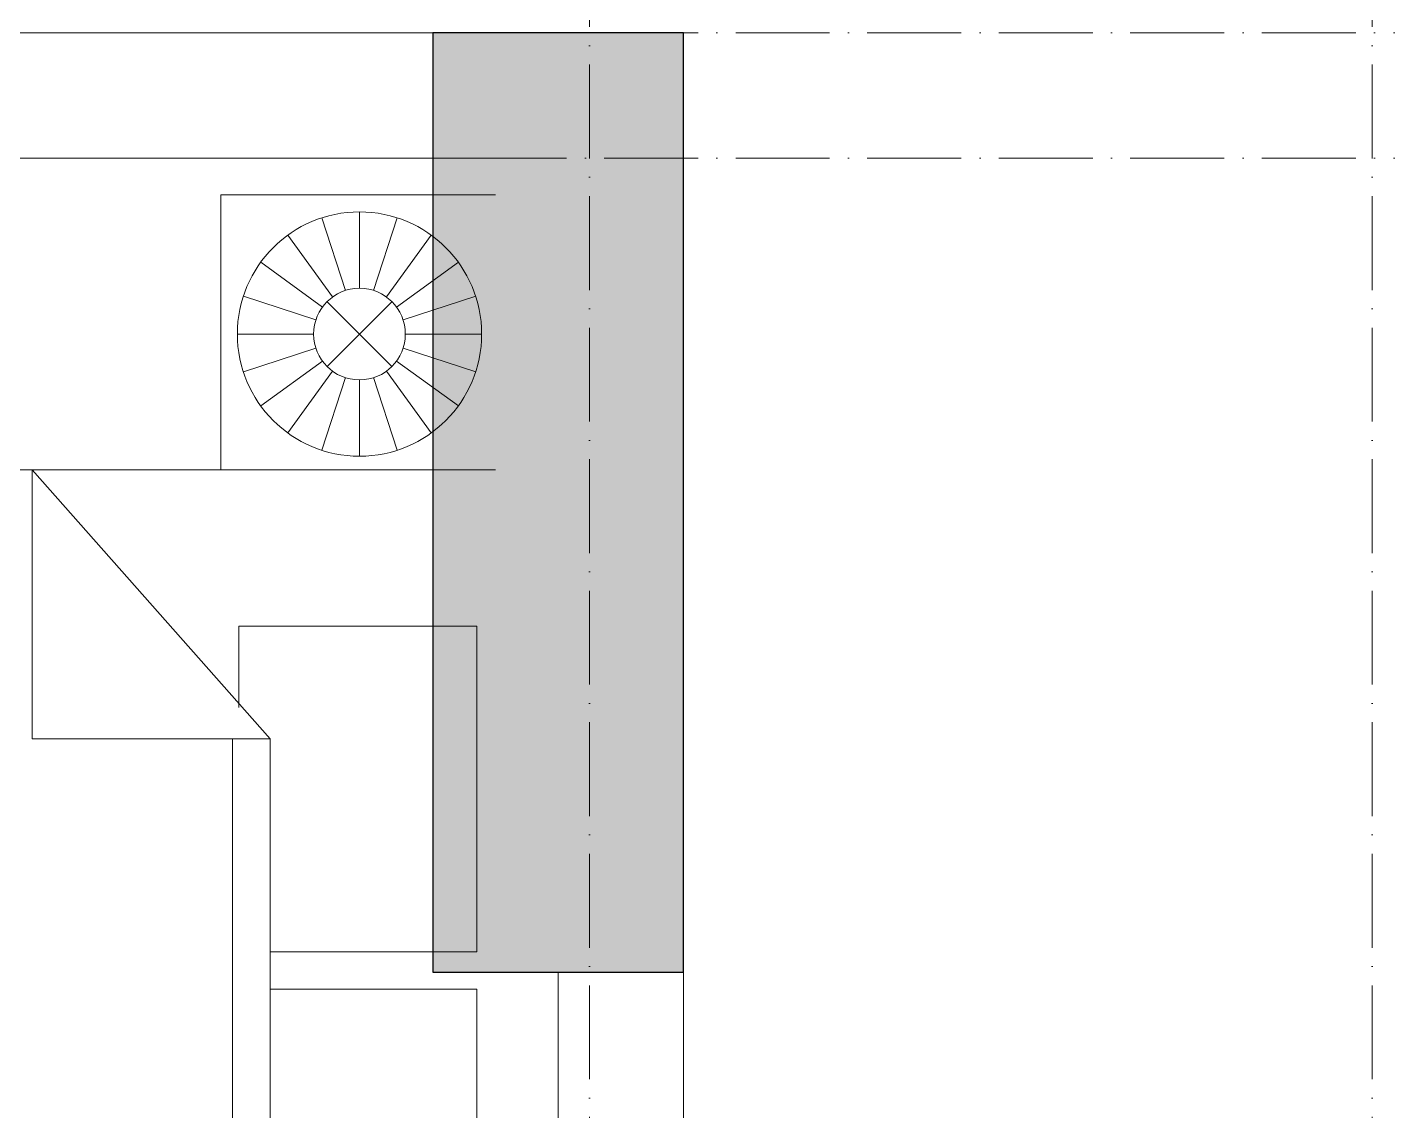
# Model space of a CAD drawing. Header units: millimetres. Extents: x -20144 to 122974, y -38328 to 48263.
# Drawn here: x 7052 to 9226, y 40878 to 42609 of the extents above; entities that cross this region are included whole.
import ezdxf

# ---------------------------------------------------------------- set-up
doc = ezdxf.new("R2010")
doc.units = ezdxf.units.MM
doc.linetypes.add('Grid Line', pattern=[4.2, 3, -0.6, 0, -0.6])
for name, color, linetype, lineweight in [('NET-CAT', 3, 'Continuous', 15), ('THIET BI', 44, 'Continuous', 5), ('TRUC', 225, 'Continuous', 5), ('X-COT HAM$0$LC.HA', 8, 'Continuous', 9)]:
    doc.layers.add(name, color=color, linetype=linetype, lineweight=lineweight)

# ---------------------------------------------------------------- blocks, each defined once
blk = doc.blocks.new('ALC1807-ASCENT PLAZA-KET CAU_rvt-1-MẶT BẰNG TẦNG 5 ĐẾN TẦNG 22')
at = {"layer": 'X-COT HAM$0$LC.HA'}
h = blk.add_hatch(color=256, dxfattribs=at)
h.dxf.hatch_style = 1
h.paths.add_polyline_path([(8100.5, 42599.9), (7700.5, 42599.9), (7700.5, 41099.9), (8100.5, 41099.9)])
at = {"ltscale": 1000, "elevation": 0}
blk.add_lwpolyline([(8100.5, 42599.9), (7700.5, 42599.9), (7700.5, 41099.9), (8100.5, 41099.9)], close=True, dxfattribs=at)
blk = doc.blocks.new('X-GIUONG1 - X-GIUONG-V48-MẶT BẰNG TẦNG 5 ĐẾN TẦNG 22')
at = {"layer": 'THIET BI'}
for p, q in [((-1239, 0), (-1239, -439)), ((-1239, -439), (-1239, 0)), ((-800, -439), (-800, 0)), ((-800, 0), (-800, -2000)), ((-800, 0), (-800, -439)), ((-800, 0), (-800, -2000)), ((800, 0), (502.5, 0)), ((800, 0), (502.5, 0)), ((1239, 0), (800, 0)), ((800, 0), (800, -439)), ((800, -2000), (800, 0)), ((1239, 0), (800, 0)), ((800, 0), (800, -439)), ((800, -2000), (800, 0)), ((1239, -439), (1239, 0)), ((1239, -439), (1239, 0)), ((-1039.2, -147.8), (-1076.9, -31.8)), ((-1016.6, -144.2), (-1016.6, -22.2)), ((-993.9, -147.8), (-956.3, -31.8)), ((-550, -30), (-550, -410)), ((-30, -30), (-550, -30)), ((-30, -360), (-30, -30)), ((30, -30), (30, -360)), ((550, -30), (30, -30)), ((550, -360), (550, -30)), ((993.9, -147.8), (956.3, -31.8)), ((1016.6, -144.2), (1016.6, -22.2)), ((1039.2, -147.8), (1076.9, -31.8)), ((-1059.6, -158.2), (-1131.2, -59.5)), ((-973.5, -158.2), (-901.9, -59.5)), ((973.5, -158.2), (901.9, -59.5)), ((1059.6, -158.2), (1131.2, -59.5)), ((-1075.8, -174.4), (-1174.4, -102.7)), ((-957.4, -174.4), (-858.7, -102.7)), ((957.4, -174.4), (858.7, -102.7)), ((1075.8, -174.4), (1174.4, -102.7)), ((-1086.1, -194.8), (-1202.1, -157.1)), ((-1068.3, -269.1), (-964.8, -165.6)), ((-1068.3, -165.6), (-964.8, -269.1)), ((-947, -194.8), (-831, -157.1)), ((947, -194.8), (831, -157.1)), ((1068.3, -269.1), (964.8, -165.6)), ((1068.3, -165.6), (964.8, -269.1)), ((1086.1, -194.8), (1202.1, -157.1)), ((-1089.7, -217.4), (-1211.7, -217.4)), ((-943.4, -217.4), (-821.4, -217.4)), ((-821.4, -217.4), (-943.4, -217.4)), ((943.4, -217.4), (821.4, -217.4)), ((821.4, -217.4), (943.4, -217.4)), ((1089.7, -217.4), (1211.7, -217.4)), ((-1086.1, -240), (-1202.1, -277.7)), ((-1075.8, -260.4), (-1174.4, -332.1)), ((-957.4, -260.4), (-858.7, -332.1)), ((-947, -240), (-831, -277.7)), ((947, -240), (831, -277.7)), ((957.4, -260.4), (858.7, -332.1)), ((1075.8, -260.4), (1174.4, -332.1)), ((1086.1, -240), (1202.1, -277.7)), ((-1059.6, -276.6), (-1131.2, -375.2)), ((-973.5, -276.6), (-901.9, -375.2)), ((973.5, -276.6), (901.9, -375.2)), ((1059.6, -276.6), (1131.2, -375.2)), ((-1039.2, -287), (-1076.9, -402.9)), ((-1016.6, -290.5), (-1016.6, -412.5)), ((-993.9, -287), (-956.3, -402.9)), ((993.9, -287), (956.3, -402.9)), ((1016.6, -290.5), (1016.6, -412.5)), ((1039.2, -287), (1076.9, -402.9)), ((-370, -360), (-800, -740)), ((-370, -740), (-370, -360)), ((800, -360), (-370, -360)), ((-550, -410), (-420, -410)), ((-370, -420), (800, -420)), ((-1239, -439), (-800, -439)), ((-800, -439), (-1239, -439)), ((800, -439), (1239, -439)), ((800, -439), (1239, -439)), ((-800, -740), (-370, -740)), ((-800, -2000), (800, -2000)), ((-800, -2000), (800, -2000))]:
    blk.add_line(p, q, dxfattribs=at)
for centre, radius in [((-1016.6, -217.4), 195.1), ((1016.6, -217.4), 195.1), ((-1016.6, -217.4), 73.2), ((1016.6, -217.4), 73.2)]:
    blk.add_circle(centre, radius, dxfattribs=at)

msp = doc.modelspace()

# ---------------------------------------------------------------- linework, layer by layer
at = {"layer": 'NET-CAT'}
for p, q in [((7800.5, 42599.9), (6900.5, 42599.9)), ((6900.5, 42399.9), (7800.5, 42399.9)), ((7900.5, 41099.9), (7900.5, 39199.9)), ((8100.5, 39199.9), (8100.5, 41099.9))]:
    msp.add_line(p, q, dxfattribs=at)
at = {"layer": 'TRUC', "linetype": 'Grid Line', "ltscale": 50}
for p, q in [((7950.5, 43599.9), (7950.5, -4500.1)), ((9200.5, 43599.9), (9200.5, -7167.6)), ((43000.5, 42599.9), (-11036.3, 42599.9)), ((43000.5, 42399.9), (-14407, 42399.9))]:
    msp.add_line(p, q, dxfattribs=at)

# ---------------------------------------------------------------- block references
at = {"lineweight": 5}
msp.add_blockref('ALC1807-ASCENT PLAZA-KET CAU_rvt-1-MẶT BẰNG TẦNG 5 ĐẾN TẦNG 22', (0, 0), dxfattribs=at)
at = {"layer": 'THIET BI', "rotation": 269.9999999999972}
msp.add_blockref('X-GIUONG1 - X-GIUONG-V48-MẶT BẰNG TẦNG 5 ĐẾN TẦNG 22', (7800.5, 41102.4), dxfattribs=at)

doc.saveas('drawing.dxf')
